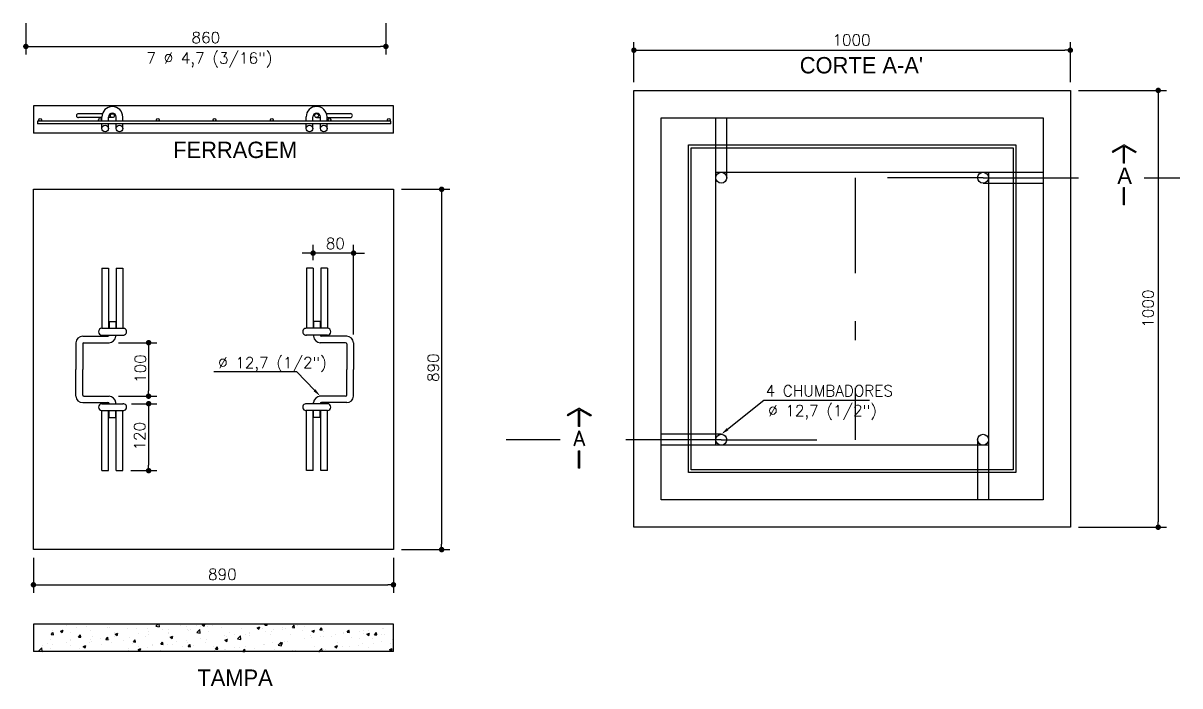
# Model space of a CAD drawing. Header units: millimetres. Extents: x 412 to 646, y 331 to 411.
# Drawn here: x 557.76 to 563.82, y 383.26 to 386.73 of the extents above; entities that cross this region are included whole.
import ezdxf
from ezdxf.enums import TextEntityAlignment as Align

# ---------------------------------------------------------------- set-up
doc = ezdxf.new("R2010")
doc.units = ezdxf.units.MM
doc.linetypes.add('DASHDOT', pattern=[1, 0.5, -0.25, 0, -0.25])
doc.linetypes.add('HIDDEN2', pattern=[4.7625, 3.175, -1.5875])
for name, color, linetype in [('INDCOR', 1, 'Continuous'), ('nivel', 4, 'Continuous'), ('PAR', 4, 'Continuous')]:
    doc.layers.add(name, color=color, linetype=linetype)
doc.styles.add('AVANGARD', font='', dxfattribs={"height": 0.075})
doc.styles.add('ROMANS', font='romans.shx', dxfattribs={"height": 0.2})
doc.styles.get('AVANGARD').set_extended_font_data('AvantGarde Bk BT')

# ---------------------------------------------------------------- blocks, each defined once
blk = doc.blocks.new('*X20')
at = {"color": 0}
for p, q in [((109.268, 71.43), (109.268, 71.43)), ((109.365, 71.246), (109.398, 71.286)), ((109.39, 71.318), (109.39, 71.318)), ((109.407, 71.242), (109.399, 71.286)), ((109.533, 71.311), (109.582, 71.33)), ((109.533, 71.311), (109.568, 71.287)), ((109.565, 71.341), (109.565, 71.341)), ((109.568, 71.287), (109.582, 71.33)), ((109.641, 71.415), (109.641, 71.415)), ((109.724, 71.284), (109.724, 71.284)), ((109.83, 71.376), (109.83, 71.376)), ((110.015, 71.399), (110.015, 71.399)), ((110.077, 71.328), (110.077, 71.328)), ((110.272, 71.434), (110.272, 71.434)), ((110.389, 71.383), (110.389, 71.383)), ((110.441, 71.381), (110.441, 71.381)), ((110.526, 71.288), (110.526, 71.288)), ((110.539, 71.255), (110.588, 71.274)), ((110.539, 71.255), (110.574, 71.231)), ((110.574, 71.231), (110.588, 71.273)), ((110.762, 71.367), (110.762, 71.367)), ((110.8, 71.43), (110.8, 71.43)), ((110.934, 71.358), (110.934, 71.358)), ((110.971, 71.275), (110.971, 71.275)), ((111.136, 71.351), (111.136, 71.351)), ((111.146, 71.298), (111.146, 71.298)), ((111.285, 71.4), (111.319, 71.435)), ((111.285, 71.4), (111.347, 71.39)), ((111.348, 71.39), (111.342, 71.435)), ((111.343, 71.428), (111.343, 71.428)), ((111.362, 71.43), (111.362, 71.43)), ((111.411, 71.333), (111.411, 71.333)), ((111.509, 71.294), (111.509, 71.294)), ((111.51, 71.336), (111.51, 71.336)), ((111.51, 71.274), (111.51, 71.274)), ((111.736, 71.414), (111.736, 71.414)), ((111.853, 71.391), (111.853, 71.391)), ((111.868, 71.344), (111.868, 71.344)), ((111.883, 71.32), (111.883, 71.32)), ((111.919, 71.344), (111.919, 71.344)), ((112.028, 71.414), (112.028, 71.414)), ((112.032, 71.284), (112.087, 71.341)), ((112.032, 71.284), (112.095, 71.274)), ((112.095, 71.274), (112.087, 71.34)), ((112.11, 71.398), (112.11, 71.398)), ((112.133, 71.424), (112.16, 71.435)), ((112.133, 71.424), (112.168, 71.401)), ((112.168, 71.401), (112.18, 71.435)), ((112.222, 71.389), (112.222, 71.389)), ((112.257, 71.304), (112.257, 71.304)), ((112.327, 71.414), (112.327, 71.414)), ((112.483, 71.382), (112.483, 71.382)), ((112.631, 71.288), (112.631, 71.288)), ((112.727, 71.254), (112.727, 71.254)), ((112.857, 71.366), (112.857, 71.366)), ((112.936, 71.257), (112.936, 71.257)), ((112.992, 71.289), (112.992, 71.289)), ((113.004, 71.272), (113.004, 71.272)), ((113.139, 71.368), (113.188, 71.387)), ((113.139, 71.368), (113.174, 71.345)), ((113.174, 71.345), (113.188, 71.387)), ((113.231, 71.351), (113.231, 71.351)), ((113.284, 71.421), (113.296, 71.435)), ((113.284, 71.421), (113.326, 71.417)), ((113.29, 71.302), (113.29, 71.302)), ((113.326, 71.417), (113.323, 71.435)), ((113.378, 71.257), (113.378, 71.257)), ((113.411, 71.31), (113.411, 71.31)), ((113.434, 71.347), (113.434, 71.347)), ((113.604, 71.335), (113.604, 71.335)), ((113.609, 71.37), (113.609, 71.37)), ((113.653, 71.355), (113.653, 71.355)), ((113.786, 71.377), (113.82, 71.417)), ((113.786, 71.377), (113.828, 71.373)), ((113.819, 71.38), (113.819, 71.38)), ((113.828, 71.373), (113.82, 71.417)), ((113.874, 71.405), (113.874, 71.405)), ((113.978, 71.319), (113.978, 71.319)), ((114.013, 71.404), (114.013, 71.404)), ((114.145, 71.312), (114.194, 71.331)), ((114.145, 71.312), (114.18, 71.289)), ((114.18, 71.289), (114.194, 71.331)), ((114.288, 71.333), (114.322, 71.373)), ((114.288, 71.333), (114.33, 71.329)), ((114.33, 71.329), (114.322, 71.373)), ((114.352, 71.303), (114.352, 71.303)), ((114.721, 71.268), (114.721, 71.268)), ((114.725, 71.288), (114.725, 71.288)), ((114.79, 71.289), (114.824, 71.329)), ((114.79, 71.289), (114.832, 71.285)), ((114.832, 71.285), (114.824, 71.329)), ((115.014, 71.303), (115.014, 71.303)), ((115.081, 71.317), (115.081, 71.317)), ((115.099, 71.272), (115.099, 71.272)), ((115.151, 71.256), (115.2, 71.275)), ((115.151, 71.256), (115.186, 71.233)), ((115.186, 71.233), (115.2, 71.275)), ((115.19, 71.326), (115.19, 71.326)), ((115.293, 71.245), (115.326, 71.285)), ((115.334, 71.241), (115.326, 71.285)), ((115.434, 71.362), (115.434, 71.362)), ((115.455, 71.361), (115.455, 71.361)), ((115.473, 71.256), (115.473, 71.256)), ((109.206, 71.042), (109.206, 71.042)), ((109.301, 71.078), (109.301, 71.078)), ((109.355, 71.153), (109.355, 71.153)), ((109.364, 71.234), (109.364, 71.234)), ((109.365, 71.246), (109.407, 71.242)), ((109.381, 71.065), (109.381, 71.065)), ((109.646, 71.1), (109.646, 71.1)), ((109.71, 71.148), (109.71, 71.148)), ((109.715, 71.051), (109.715, 71.051)), ((109.728, 71.137), (109.728, 71.137)), ((109.867, 71.202), (109.901, 71.242)), ((109.867, 71.202), (109.909, 71.198)), ((109.909, 71.198), (109.901, 71.242)), ((109.951, 71.029), (110, 71.048)), ((109.986, 71.005), (110, 71.048)), ((110.069, 71.095), (110.069, 71.095)), ((110.088, 71.158), (110.088, 71.158)), ((110.102, 71.121), (110.102, 71.121)), ((110.118, 71.218), (110.118, 71.218)), ((110.263, 71.181), (110.263, 71.181)), ((110.286, 71.064), (110.286, 71.064)), ((110.369, 71.158), (110.403, 71.198)), ((110.369, 71.158), (110.411, 71.154)), ((110.411, 71.154), (110.403, 71.198)), ((110.432, 71.148), (110.432, 71.148)), ((110.476, 71.105), (110.476, 71.105)), ((110.529, 71.216), (110.529, 71.216)), ((110.694, 71.134), (110.694, 71.134)), ((110.792, 71.197), (110.792, 71.197)), ((110.849, 71.09), (110.849, 71.09)), ((110.871, 71.114), (110.905, 71.154)), ((110.871, 71.114), (110.913, 71.11)), ((110.913, 71.11), (110.905, 71.154)), ((111.102, 71.204), (111.102, 71.204)), ((111.145, 71.242), (111.145, 71.242)), ((111.223, 71.074), (111.223, 71.074)), ((111.227, 71.056), (111.227, 71.056)), ((111.373, 71.07), (111.407, 71.11)), ((111.373, 71.07), (111.415, 71.066)), ((111.415, 71.066), (111.407, 71.11)), ((111.5, 71.061), (111.5, 71.061)), ((111.545, 71.199), (111.594, 71.218)), ((111.545, 71.199), (111.58, 71.175)), ((111.58, 71.175), (111.594, 71.217)), ((111.597, 71.058), (111.597, 71.058)), ((111.669, 71.115), (111.669, 71.115)), ((111.844, 71.138), (111.844, 71.138)), ((111.86, 71.111), (111.86, 71.111)), ((111.875, 71.026), (111.909, 71.066)), ((111.917, 71.022), (111.909, 71.066)), ((111.97, 71.042), (111.97, 71.042)), ((112.109, 71.173), (112.109, 71.173)), ((112.186, 71.099), (112.186, 71.099)), ((112.213, 71.156), (112.213, 71.156)), ((112.551, 71.231), (112.551, 71.231)), ((112.551, 71.143), (112.6, 71.161)), ((112.551, 71.143), (112.586, 71.119)), ((112.577, 71.208), (112.577, 71.208)), ((112.586, 71.119), (112.6, 71.161)), ((112.594, 71.169), (112.594, 71.169)), ((112.779, 71.168), (112.834, 71.225)), ((112.779, 71.168), (112.842, 71.158)), ((112.842, 71.158), (112.834, 71.225)), ((113.002, 71.239), (113.002, 71.239)), ((113.25, 71.071), (113.25, 71.071)), ((113.281, 71.069), (113.281, 71.069)), ((113.425, 71.094), (113.425, 71.094)), ((113.526, 71.052), (113.581, 71.109)), ((113.526, 71.052), (113.589, 71.042)), ((113.557, 71.087), (113.606, 71.105)), ((113.557, 71.087), (113.592, 71.063)), ((113.589, 71.042), (113.581, 71.109)), ((113.592, 71.063), (113.606, 71.105)), ((113.645, 71.122), (113.645, 71.122)), ((113.69, 71.129), (113.69, 71.129)), ((113.752, 71.241), (113.752, 71.241)), ((114.004, 71.171), (114.004, 71.171)), ((114.126, 71.225), (114.126, 71.225)), ((114.132, 71.187), (114.132, 71.187)), ((114.307, 71.21), (114.307, 71.21)), ((114.358, 71.216), (114.358, 71.216)), ((114.499, 71.209), (114.499, 71.209)), ((114.563, 71.031), (114.612, 71.049)), ((114.572, 71.245), (114.572, 71.245)), ((114.598, 71.007), (114.612, 71.049)), ((114.606, 71.102), (114.606, 71.102)), ((114.873, 71.193), (114.873, 71.193)), ((115.006, 71.05), (115.006, 71.05)), ((115.015, 71.172), (115.015, 71.172)), ((115.072, 71.084), (115.072, 71.084)), ((115.247, 71.178), (115.247, 71.178)), ((115.271, 71.085), (115.271, 71.085)), ((115.293, 71.245), (115.334, 71.241)), ((115.423, 71.242), (115.423, 71.242)), ((115.426, 71.129), (115.426, 71.129)), ((115.591, 71.089), (115.591, 71.089)), ((115.62, 71.162), (115.62, 71.162)), ((109.137, 70.949), (109.191, 71.006)), ((109.137, 70.949), (109.199, 70.94)), ((109.199, 70.94), (109.191, 71.006)), ((109.356, 71.001), (109.356, 71.001)), ((109.877, 70.994), (109.877, 70.994)), ((109.951, 71.029), (109.986, 71.006)), ((110.344, 70.94), (110.344, 70.94)), ((110.783, 70.964), (110.783, 70.964)), ((110.786, 70.998), (110.786, 70.998)), ((110.957, 70.973), (111.006, 70.992)), ((110.957, 70.973), (110.992, 70.949)), ((110.962, 71.022), (110.962, 71.022)), ((110.992, 70.949), (111.006, 70.992)), ((111.137, 71.009), (111.137, 71.009)), ((111.369, 70.959), (111.369, 70.959)), ((111.778, 71.029), (111.778, 71.029)), ((111.875, 71.026), (111.917, 71.022)), ((112.01, 70.935), (112.012, 70.936)), ((112.012, 70.935), (112.012, 70.936)), ((112.344, 71.026), (112.344, 71.026)), ((112.367, 70.955), (112.367, 70.955)), ((112.377, 70.982), (112.411, 71.022)), ((112.377, 70.982), (112.419, 70.978)), ((112.419, 70.978), (112.411, 71.022)), ((112.542, 70.978), (112.542, 70.978)), ((112.568, 70.975), (112.568, 70.975)), ((112.718, 71.011), (112.718, 71.011)), ((112.808, 71.013), (112.808, 71.013)), ((112.879, 70.938), (112.913, 70.978)), ((112.879, 70.938), (112.916, 70.935)), ((112.921, 70.935), (112.913, 70.978)), ((112.928, 71.024), (112.928, 71.024)), ((113.091, 70.995), (113.091, 70.995)), ((113.465, 70.979), (113.465, 70.979)), ((113.79, 70.962), (113.79, 70.962)), ((113.839, 70.963), (113.839, 70.963)), ((113.996, 70.938), (113.996, 70.938)), ((114.198, 71.032), (114.198, 71.032)), ((114.212, 70.947), (114.212, 70.947)), ((114.273, 70.936), (114.328, 70.993)), ((114.273, 70.936), (114.282, 70.935)), ((114.335, 70.935), (114.328, 70.993)), ((114.349, 70.983), (114.349, 70.983)), ((114.388, 70.969), (114.388, 70.969)), ((114.563, 71.031), (114.598, 71.007)), ((114.713, 71.035), (114.713, 71.035)), ((114.774, 70.948), (114.774, 70.948)), ((114.83, 71.027), (114.83, 71.027)), ((115.182, 71.018), (115.182, 71.018)), ((115.569, 70.974), (115.618, 70.993)), ((115.569, 70.974), (115.604, 70.951)), ((115.604, 70.951), (115.618, 70.993))]:
    blk.add_line(p, q, dxfattribs=at)
blk = doc.blocks.new('DOT')
at = {"layer": 'PAR', "color": 0, "linetype": 'ByBlock'}
blk.add_line((-0.5, 0), (-1, 0), dxfattribs=at)
at = {"layer": 'PAR', "color": 0, "linetype": 'ByBlock', "const_width": 0.5}
blk.add_lwpolyline([(-0.25, 0, 1), (0.25, 0, 1)], format="xyb", close=True, dxfattribs=at)

msp = doc.modelspace()

# ---------------------------------------------------------------- linework, layer by layer
at = {"layer": 'INDCOR', "color": 6}
for p, q in [((563.52417, 386.094956), (563.461965, 386.059042)), ((563.521307, 386.08753), (563.464465, 386.054712)), ((563.521307, 385.997844), (563.521307, 386.08753)), ((563.52417, 386.094956), (563.586375, 386.059042)), ((563.526975, 386.087563), (563.583875, 386.054712)), ((563.526975, 386.059042), (563.526975, 386.087563)), ((563.461965, 386.059042), (563.464465, 386.054712)), ((563.526975, 385.997844), (563.526975, 386.059042)), ((563.586375, 386.059042), (563.583875, 386.054712)), ((563.521307, 385.781014), (563.521307, 385.870699)), ((563.526975, 385.842211), (563.526975, 385.870733)), ((563.526975, 385.781014), (563.526975, 385.842211)), ((560.66992, 384.71691), (560.607715, 384.680996)), ((560.667058, 384.709484), (560.610215, 384.676666)), ((560.667058, 384.619798), (560.667058, 384.709484)), ((560.66992, 384.71691), (560.732125, 384.680996)), ((560.672725, 384.680996), (560.672725, 384.709517)), ((560.672725, 384.709517), (560.729625, 384.676666)), ((560.607715, 384.680996), (560.610215, 384.676666)), ((560.672725, 384.619798), (560.672725, 384.680996)), ((560.732125, 384.680996), (560.729625, 384.676666)), ((560.667058, 384.402968), (560.667058, 384.492653)), ((560.672725, 384.464165), (560.672725, 384.492687)), ((560.672725, 384.402968), (560.672725, 384.464165))]:
    msp.add_line(p, q, dxfattribs=at)
at = {"layer": 'nivel', "color": 1}
for p, q in [((557.772271, 386.731114), (557.772271, 386.566352)), ((559.657891, 386.731114), (559.657891, 386.566352)), ((560.956922, 386.422135), (560.956922, 386.632444)), ((563.242522, 386.422135), (563.242522, 386.632444)), ((557.800841, 386.609207), (559.629321, 386.609207)), ((560.985492, 386.589589), (563.213952, 386.589589)), ((563.285377, 386.37928), (563.745626, 386.37928)), ((563.702771, 386.35071), (563.702771, 384.121747)), ((561.256907, 386.079295), (562.942537, 386.079295)), ((561.256907, 384.393665), (561.256907, 386.079295)), ((562.942537, 386.079295), (562.942537, 384.393665)), ((559.740303, 385.861719), (559.992536, 385.861719)), ((559.949681, 385.833149), (559.949681, 384.004669)), ((559.276665, 385.491451), (559.276665, 385.570527)), ((559.488707, 385.101757), (559.488707, 385.570527)), ((559.248095, 385.527672), (559.219525, 385.527672)), ((559.488707, 385.527672), (559.276665, 385.527672)), ((559.517277, 385.527672), (559.545847, 385.527672)), ((558.258108, 385.058902), (558.458004, 385.058902)), ((558.415149, 385.030332), (558.415149, 384.807486)), ((559.145856, 384.906104), (558.756488, 384.906104)), ((559.191139, 384.906104), (559.145856, 384.906104)), ((559.284428, 384.80971), (559.191139, 384.906104)), ((558.258108, 384.778916), (558.458004, 384.778916)), ((561.447501, 384.606148), (561.637098, 384.757889)), ((561.637098, 384.757889), (562.190718, 384.757889)), ((558.325517, 384.739775), (558.458092, 384.739775)), ((558.415237, 384.711205), (558.415237, 384.417791)), ((558.322888, 384.389221), (558.458092, 384.389221)), ((562.942537, 384.393665), (561.256907, 384.393665)), ((563.285377, 384.093177), (563.745626, 384.093177)), ((559.740303, 383.976099), (559.992536, 383.976099)), ((557.811828, 383.933244), (557.811828, 383.749137)), ((559.697448, 383.933244), (559.697448, 383.749137)), ((557.840398, 383.791992), (559.668878, 383.791992))]:
    msp.add_line(p, q, dxfattribs=at)
at = {"layer": 'nivel', "color": 6}
for p, q in [((560.956922, 386.37928), (563.242522, 386.37928)), ((560.956922, 384.09368), (560.956922, 386.37928)), ((563.242522, 386.37928), (563.242522, 384.09368)), ((559.697448, 386.298671), (557.811828, 386.298671)), ((557.811828, 386.298671), (557.811828, 386.155821)), ((559.697448, 386.155821), (559.697448, 386.298671)), ((559.697448, 386.155821), (557.811828, 386.155821)), ((563.526975, 385.997844), (563.521307, 385.997844)), ((557.811828, 385.861719), (559.697448, 385.861719)), ((557.811828, 383.976099), (557.811828, 385.861719)), ((559.697448, 385.861719), (559.697448, 383.976099)), ((563.521307, 385.870699), (563.526975, 385.870733)), ((563.526975, 385.781014), (563.521307, 385.781014)), ((560.672725, 384.619798), (560.667058, 384.619798)), ((560.667058, 384.492653), (560.672725, 384.492687)), ((560.672725, 384.402968), (560.667058, 384.402968)), ((563.242522, 384.09368), (560.956922, 384.09368)), ((559.697448, 383.976099), (557.811828, 383.976099))]:
    msp.add_line(p, q, dxfattribs=at)
at = {"layer": 'nivel', "color": 2}
for p, q in [((559.683067, 386.217869), (557.832513, 386.217869)), ((559.683067, 386.203584), (557.832513, 386.203584))]:
    msp.add_line(p, q, dxfattribs=at)
at = {"layer": 'nivel'}
for p, q in [((557.832513, 386.217869), (557.832513, 386.203584)), ((558.173442, 386.257074), (558.047603, 386.257074)), ((558.170654, 386.236864), (558.047603, 386.236864)), ((558.170654, 386.217869), (558.170654, 386.239835)), ((558.205132, 386.217869), (558.205132, 386.239835)), ((558.225343, 386.236864), (558.205132, 386.236864)), ((558.225343, 386.257074), (558.214793, 386.257074)), ((558.245555, 386.217869), (558.245555, 386.239835)), ((558.280033, 386.217869), (558.280033, 386.239835)), ((559.240105, 386.218373), (559.240105, 386.240338)), ((559.274583, 386.218373), (559.274583, 386.240338)), ((559.294795, 386.257578), (559.305345, 386.257578)), ((559.294795, 386.237367), (559.315006, 386.237367)), ((559.315006, 386.218373), (559.315006, 386.240338)), ((559.346696, 386.257578), (559.472536, 386.257578)), ((559.349484, 386.218373), (559.349484, 386.240338)), ((559.349484, 386.237367), (559.472536, 386.237367)), ((559.683067, 386.203584), (559.683067, 386.217869)), ((561.099772, 386.23643), (563.099672, 386.23643)), ((561.099772, 384.23653), (561.099772, 386.23643)), ((563.099672, 386.23643), (563.099672, 384.23653)), ((558.170654, 386.179224), (558.170654, 386.203584)), ((558.205132, 386.179224), (558.205132, 386.203584)), ((558.245555, 386.179224), (558.245555, 386.203584)), ((558.280033, 386.179224), (558.280033, 386.203584)), ((559.240105, 386.179727), (559.240105, 386.204088)), ((559.274583, 386.179727), (559.274583, 386.204088)), ((559.315006, 386.179727), (559.315006, 386.204088)), ((559.349484, 386.179727), (559.349484, 386.204088)), ((561.242622, 386.09358), (562.956822, 386.09358)), ((561.242622, 384.37938), (561.242622, 386.09358)), ((562.956822, 386.09358), (562.956822, 384.37938)), ((558.170654, 385.134326), (558.282662, 385.134326)), ((558.207989, 385.17061), (558.207989, 385.134326)), ((558.207989, 385.17061), (558.242698, 385.17061)), ((558.242698, 385.17061), (558.242698, 385.134326)), ((559.351566, 385.134326), (559.239558, 385.134326)), ((559.279522, 385.17061), (559.279522, 385.134326)), ((559.314231, 385.17061), (559.279522, 385.17061)), ((559.314231, 385.17061), (559.314231, 385.134326)), ((558.033513, 385.058902), (558.033513, 384.918909)), ((558.069797, 385.092328), (558.202275, 385.092328)), ((558.075511, 385.058902), (558.207989, 385.058902)), ((558.170654, 385.098042), (558.282662, 385.098042)), ((558.207989, 385.098042), (558.207989, 385.098042)), ((558.242698, 385.098042), (558.242698, 385.092328)), ((559.351566, 385.098042), (559.239558, 385.098042)), ((559.279522, 385.098042), (559.279522, 385.092328)), ((559.314231, 385.098042), (559.314231, 385.098042)), ((559.446709, 385.058902), (559.314231, 385.058902)), ((559.452423, 385.092328), (559.319945, 385.092328)), ((559.488707, 385.058902), (559.488707, 384.918909)), ((558.069797, 385.053188), (558.069797, 384.918909)), ((559.452423, 385.053188), (559.452423, 384.918909)), ((558.033513, 384.778916), (558.033513, 384.918909)), ((558.069797, 384.78463), (558.069797, 384.918909)), ((559.452423, 384.78463), (559.452423, 384.918909)), ((559.488707, 384.778916), (559.488707, 384.918909)), ((558.075511, 384.778916), (558.207989, 384.778916)), ((559.446709, 384.778916), (559.314231, 384.778916)), ((558.069797, 384.745489), (558.202275, 384.745489)), ((558.170654, 384.739775), (558.282662, 384.739775)), ((558.170654, 384.703491), (558.282662, 384.703491)), ((558.207989, 384.739775), (558.207989, 384.739775)), ((558.207989, 384.667207), (558.207989, 384.703491)), ((558.242698, 384.739775), (558.242698, 384.745489)), ((558.242698, 384.667207), (558.242698, 384.703491)), ((559.351566, 384.739775), (559.239558, 384.739775)), ((559.351566, 384.703491), (559.239558, 384.703491)), ((559.279522, 384.739775), (559.279522, 384.745489)), ((559.279522, 384.667207), (559.279522, 384.703491)), ((559.314231, 384.739775), (559.314231, 384.739775)), ((559.314231, 384.667207), (559.314231, 384.703491)), ((559.452423, 384.745489), (559.319945, 384.745489)), ((558.207989, 384.667207), (558.242698, 384.667207)), ((559.314231, 384.667207), (559.279522, 384.667207)), ((562.956822, 384.37938), (561.242622, 384.37938)), ((563.099672, 384.23653), (561.099772, 384.23653))]:
    msp.add_line(p, q, dxfattribs=at)
at = {"layer": 'nivel', "color": 1, "linetype": 'HIDDEN2'}
for p, q in [((561.385472, 385.92216), (561.385472, 386.23643)), ((561.442612, 385.92216), (561.442612, 386.23643)), ((561.385472, 385.95073), (562.813972, 385.95073)), ((561.385472, 384.52223), (561.385472, 385.95073)), ((562.785402, 385.95073), (563.099672, 385.95073)), ((562.813972, 385.95073), (562.813972, 384.52223)), ((562.785402, 385.89359), (563.099672, 385.89359)), ((558.170654, 385.448596), (558.205132, 385.448596)), ((558.170654, 385.448596), (558.170654, 385.134326)), ((558.205132, 385.448596), (558.205132, 385.134326)), ((558.245555, 385.448596), (558.280033, 385.448596)), ((558.245555, 385.448596), (558.245555, 385.134326)), ((558.280033, 385.448596), (558.280033, 385.134326)), ((559.276665, 385.448596), (559.242187, 385.448596)), ((559.242187, 385.448596), (559.242187, 385.134326)), ((559.276665, 385.448596), (559.276665, 385.134326)), ((559.351566, 385.448596), (559.317088, 385.448596)), ((559.317088, 385.448596), (559.317088, 385.134326)), ((559.351566, 385.448596), (559.351566, 385.134326)), ((558.170654, 384.389221), (558.170654, 384.703491)), ((558.205132, 384.389221), (558.205132, 384.703491)), ((558.245555, 384.389221), (558.245555, 384.703491)), ((558.280033, 384.389221), (558.280033, 384.703491)), ((559.242187, 384.389221), (559.242187, 384.703491)), ((559.276665, 384.389221), (559.276665, 384.703491)), ((559.317088, 384.389221), (559.317088, 384.703491)), ((559.351566, 384.389221), (559.351566, 384.703491)), ((561.414042, 384.57937), (561.099772, 384.57937)), ((561.414042, 384.52223), (561.099772, 384.52223)), ((562.813972, 384.52223), (561.385472, 384.52223)), ((562.756832, 384.5508), (562.756832, 384.23653)), ((562.813972, 384.5508), (562.813972, 384.23653)), ((558.170654, 384.389221), (558.205132, 384.389221)), ((558.245555, 384.389221), (558.280033, 384.389221)), ((559.276665, 384.389221), (559.242187, 384.389221)), ((559.351566, 384.389221), (559.317088, 384.389221))]:
    msp.add_line(p, q, dxfattribs=at)
at = {"layer": 'nivel', "color": 9, "linetype": 'DASHDOT'}
for p, q in [((562.785402, 385.92216), (562.115177, 385.92216)), ((562.115177, 385.92216), (562.115177, 384.5508)), ((562.785402, 385.92216), (563.42938, 385.92216)), ((563.629342, 385.92216), (563.816121, 385.92216)), ((560.570363, 384.5508), (560.287475, 384.5508)), ((561.414042, 384.5508), (560.770343, 384.5508)), ((561.414042, 384.5508), (562.115177, 384.5508))]:
    msp.add_line(p, q, dxfattribs=at)
at = {"layer": 'nivel', "color": 7}
for p, q in [((559.697448, 383.58499), (557.811828, 383.58499)), ((557.811828, 383.58499), (557.811828, 383.44214)), ((559.697448, 383.44214), (559.697448, 383.58499)), ((559.697448, 383.44214), (557.811828, 383.44214))]:
    msp.add_line(p, q, dxfattribs=at)
at = {"layer": 'nivel', "color": 6}
for centre in [(557.847378, 386.225305), (558.160618, 386.225305), (558.463083, 386.2258), (558.760588, 386.2258), (559.060573, 386.2258), (559.363038, 386.2258), (559.672961, 386.2258)]:
    msp.add_circle(centre, 0.007142, dxfattribs=at)
at = {"layer": 'nivel'}
for centre, radius in [((558.225343, 386.246969), 0.010105), ((559.294795, 386.247472), 0.010105), ((558.187893, 386.179224), 0.017239), ((558.262794, 386.179224), 0.017239), ((559.257344, 386.179727), 0.017239), ((559.332245, 386.179727), 0.017239), ((561.414042, 385.92216), 0.02857), ((562.785402, 385.92216), 0.02857), ((561.414042, 384.5508), 0.02857), ((562.785402, 384.5508), 0.02857)]:
    msp.add_circle(centre, radius, dxfattribs=at)
for centre, radius, start, end in [((558.225343, 386.239835), 0.05469, 0, 180), ((559.294795, 386.240338), 0.05469, 0, 180), ((558.047603, 386.246969), 0.010105, 90, 270), ((558.225343, 386.239835), 0.020211, 0, 180), ((559.294795, 386.240338), 0.020211, 0, 180), ((559.472536, 386.247472), 0.010105, 270, 90), ((558.170654, 385.116184), 0.018142, 90, 270), ((558.281348, 385.116184), 0.01819, 265.855139, 94.144861), ((559.240872, 385.116184), 0.01819, 85.855139, 274.144861), ((559.351566, 385.116184), 0.018142, 270, 90), ((558.069797, 385.055922), 0.036406, 90, 175.3062514), ((558.075511, 385.053188), 0.005714, 90, 180), ((558.202275, 385.098042), 0.005714, 270, 0), ((558.207989, 385.093635), 0.034733, 270, 357.8448824), ((559.314231, 385.093635), 0.034733, 182.1551176, 270), ((559.319945, 385.098042), 0.005714, 180, 270), ((559.446709, 385.053188), 0.005714, 0, 90), ((559.452423, 385.055922), 0.036406, 4.6937486, 90), ((558.069797, 384.781895), 0.036406, 184.6937486, 270), ((558.075511, 384.78463), 0.005714, 180, 270), ((558.207989, 384.744182), 0.034733, 2.1551176, 90), ((559.314231, 384.744182), 0.034733, 90, 177.8448824), ((559.446709, 384.78463), 0.005714, 270, 0), ((559.452423, 384.781895), 0.036406, 270, 355.3062514), ((558.170654, 384.721633), 0.018142, 90, 270), ((558.202275, 384.739775), 0.005714, 0, 90), ((558.281348, 384.721633), 0.01819, 265.855139, 94.144861), ((559.240872, 384.721633), 0.01819, 85.855139, 274.144861), ((559.319945, 384.739775), 0.005714, 90, 180), ((559.351566, 384.721633), 0.018142, 270, 90)]:
    msp.add_arc(centre, radius, start, end, dxfattribs=at)
at = {"layer": 'nivel', "color": 1}
for points in [[(559.28956, 384.814678), (559.279295, 384.804743), (559.314231, 384.778916)], [(561.451964, 384.600572), (561.443038, 384.611725), (561.414042, 384.57937)]]:
    msp.add_solid(points, dxfattribs=at)

# ---------------------------------------------------------------- block references
at = {"layer": 'nivel', "color": 1, "yscale": 0.0285699998935911, "zscale": 0.02856999992857501}
for p, xscale, rotation in [((557.772271, 386.609207), 0.0285699999268445, 180), ((560.956922, 386.589589), 0.0285699999268445, 180), ((563.702771, 386.37928), 0.0285699998935911, 90), ((559.949681, 385.861719), 0.0285699998935911, 90), ((559.488707, 385.527672), 0.0285699999268445, 180), ((558.415149, 385.058902), 0.0285699998935911, 90), ((558.415149, 384.778916), 0.0285699998935911, 270), ((558.415237, 384.739775), 0.0285699998935911, 90), ((558.415237, 384.389221), 0.0285699998935911, 270), ((563.702771, 384.093177), 0.0285699998935911, 270), ((559.949681, 383.976099), 0.0285699998935911, 270), ((557.811828, 383.791992), 0.0285699999268445, 180)]:
    msp.add_blockref('DOT', p, dxfattribs=dict(at, xscale=xscale, rotation=rotation))
at = {"layer": 'nivel', "color": 1, "xscale": 0.0285699999268445, "yscale": 0.0285699998935911, "zscale": 0.02856999992857501}
for p in [(559.657891, 386.609207), (563.242522, 386.589589), (559.276665, 385.527672), (559.697448, 383.791992)]:
    msp.add_blockref('DOT', p, dxfattribs=at)
at = {"layer": 'nivel', "xscale": 0.2857000000000198, "yscale": 0.2857000000000198, "zscale": 0.2857000000000198}
msp.add_blockref('*X20', (526.659331, 363.176038), dxfattribs=at)

# ---------------------------------------------------------------- texts
at = {"color": 3, "linetype": 'ByBlock', "style": 'AVANGARD'}
msp.add_text('A', height=0.08571, dxfattribs=at).set_placement((563.526878, 385.932802), align=Align.MIDDLE)
at = {"layer": 'nivel', "color": 3, "style": 'ROMANS'}
for s, height, p in [('860', 0.0582828, (558.714722, 386.655427)), ('1000', 0.0582828, (562.096553, 386.642868)), ('7 %%C 4,7 (3/16")', 0.0582828, (558.733917, 386.544241)), ('80', 0.0582828, (559.393176, 385.577853)), ('A', 0.079996, (560.670689, 384.558262)), ('890', 0.0582828, (558.801266, 383.846675))]:
    msp.add_text(s, height=height, dxfattribs=at).set_placement(p, align=Align.MIDDLE)
at = {"layer": 'nivel', "color": 6, "style": 'AVANGARD'}
for s, p in [("CORTE A-A'", (561.825219, 386.468056)), ('FERRAGEM', (558.543628, 386.025198)), ('TAMPA', (558.67036, 383.263064))]:
    msp.add_text(s, height=0.08571, dxfattribs=at).set_placement(p)
at = {"layer": 'nivel', "color": 3, "style": 'ROMANS'}
for s, p in [('1000', (563.649747, 385.237202)), ('890', (559.905854, 384.92797))]:
    msp.add_text(s, height=0.0582828, rotation=90, dxfattribs=at).set_placement(p, align=Align.MIDDLE)
at = {"layer": 'nivel', "color": 2, "style": 'ROMANS'}
for s, p in [('100', (558.371753, 384.923052)), ('120', (558.368259, 384.569474))]:
    msp.add_text(s, height=0.0582828, rotation=90, dxfattribs=at).set_placement(p, align=Align.MIDDLE)
msp.add_text('%%C 12,7 (1/2")', height=0.0582828, dxfattribs=at).set_placement((559.348831, 384.954107), align=Align.MIDDLE_RIGHT)
at = {"layer": 'nivel', "color": 3, "style": 'ROMANS'}
for s, p in [('4 CHUMBADORES', (561.64669, 384.807291)), ('%%C 12,7 (1/2")', (561.660037, 384.703105))]:
    msp.add_text(s, height=0.0582828, dxfattribs=at).set_placement(p, align=Align.MIDDLE_LEFT)

doc.saveas('drawing.dxf')
